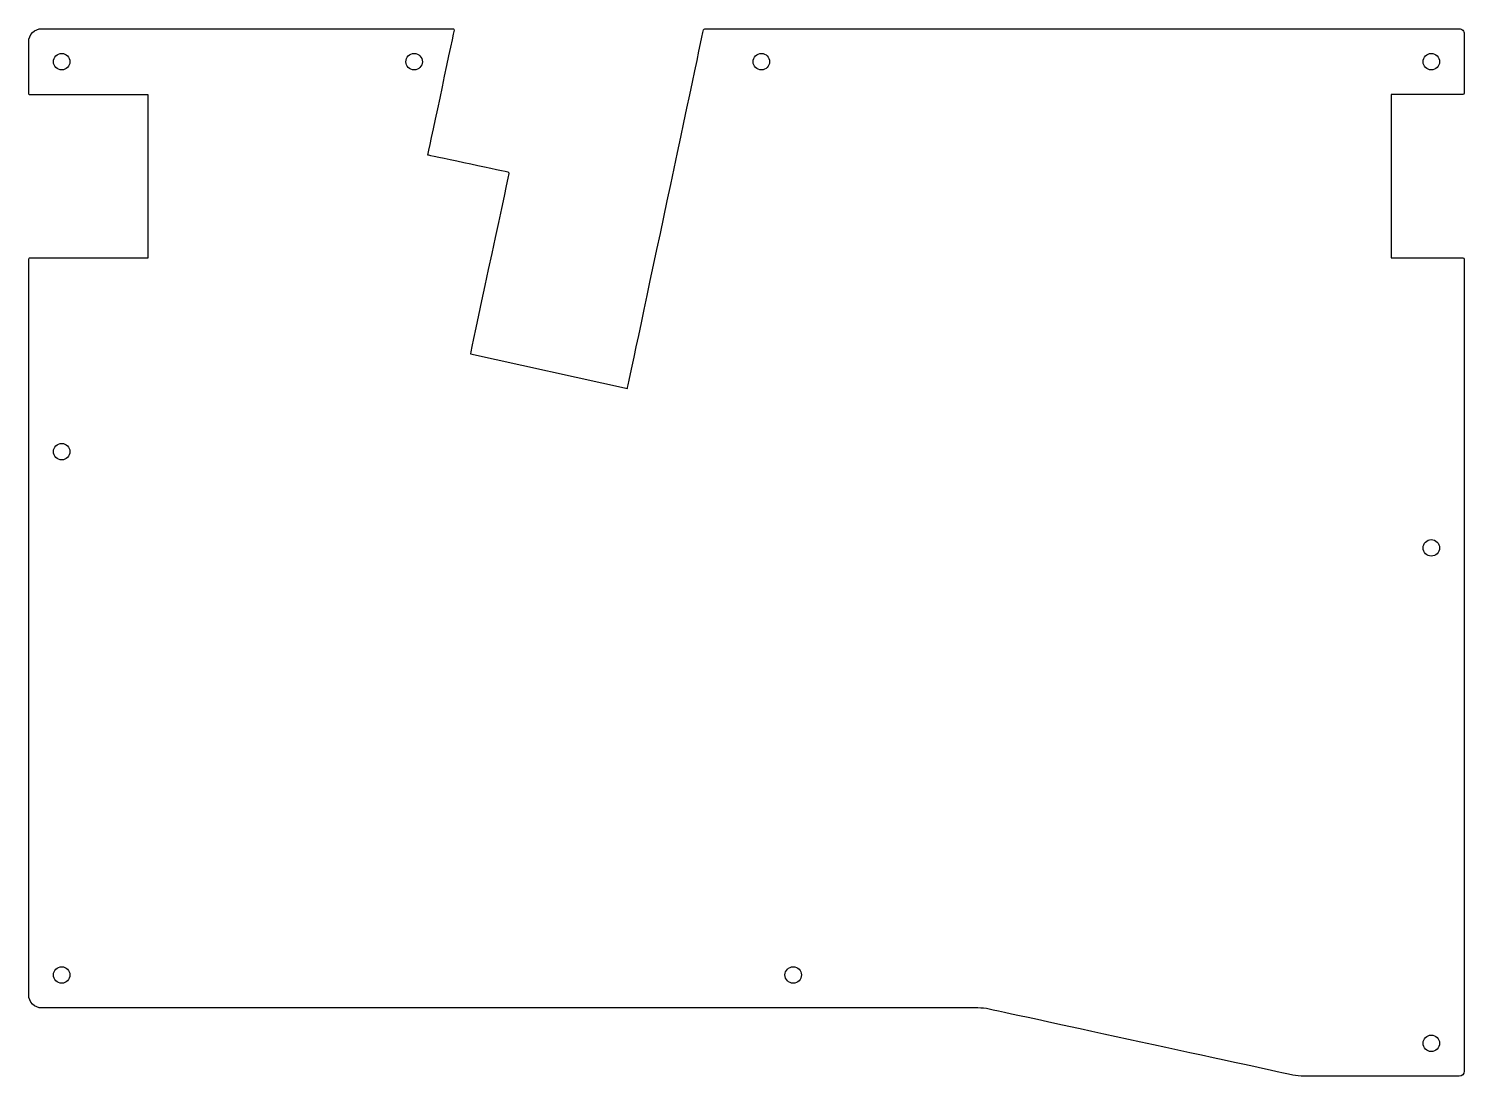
# Model space of a CAD drawing. Extents: x 5 to 180, y 71 to 198.
import ezdxf

# ---------------------------------------------------------------- set-up
doc = ezdxf.new("R2010")
doc.units = 0
doc.layers.get('0').update_dxf_attribs({"linetype": 'CONTINUOUS'})

msp = doc.modelspace()

# ---------------------------------------------------------------- linework, layer by layer
at = {"color": 4}
for points in [[(56.883554, 197.5485)], [(9.465225, 192.54851)], [(52.201826, 192.54851)], [(94.308507, 192.54851)], [(175.5394, 192.54851)], [(9.465225, 145.277671)], [(175.5394, 133.607048)], [(9.465225, 81.83118)], [(98.16846, 81.83118)], [(175.5394, 73.54824)]]:
    msp.add_lwpolyline(points, close=True, dxfattribs=at)
for points in [[(19.933073, 169.76725), (19.933073, 189.514565), (5.623475, 189.514565)], [(170.6753, 189.572307), (170.6753, 169.76725), (179.378187, 169.76725)], [(59.023081, 158.150899), (78.064191, 153.934245)]]:
    msp.add_lwpolyline(points, dxfattribs=at)
for points in [[(5.463455, 195.948469), (5.463455, 196.832135), (6.17982, 197.5485), (7.063401, 197.5485)], [(7.063401, 197.5485), (15.420848, 197.5485), (53.794999, 197.5485), (56.883554, 197.5485)], [(57.040018, 197.355206), (56.664013, 195.586096), (53.83276, 182.267521), (53.83276, 182.267521)], [(56.883554, 197.5485), (56.931814, 197.5485), (56.977534, 197.526741), (57.007929, 197.489149)], [(57.007929, 197.489149), (57.03824, 197.451641), (57.050093, 197.40245), (57.040018, 197.355206)], [(78.064191, 153.934245), (78.064191, 153.934245), (86.745233, 194.847379), (87.291333, 197.421669)], [(87.291333, 197.421669), (87.30742, 197.495668), (87.372613, 197.5485), (87.447967, 197.5485)], [(87.447967, 197.5485), (91.103873, 197.5485), (170.925913, 197.5485), (178.898127, 197.5485)], [(178.898127, 197.5485), (179.06746, 197.5485), (179.23002, 197.481105), (179.350247, 197.361048)], [(179.350247, 197.361048), (179.470473, 197.240991), (179.538207, 197.078261), (179.538207, 196.908505)], [(179.538207, 196.908505), (179.538207, 195.207975), (179.538207, 190.644526), (179.538207, 189.732327)], [(5.463455, 189.674585), (5.463455, 190.451825), (5.463455, 193.880401), (5.463455, 195.948469)], [(8.463449, 193.548677), (8.463449, 194.100535), (8.911929, 194.548506), (9.465225, 194.548506)], [(9.465225, 192.54851), (8.911929, 192.54851), (8.463449, 192.995804), (8.463449, 193.548677)], [(9.465225, 194.548506), (10.014966, 194.548506), (10.463445, 194.100535), (10.463445, 193.548677)], [(10.463445, 193.548677), (10.463445, 192.995804), (10.014966, 192.54851), (9.465225, 192.54851)], [(51.20005, 193.548677), (51.20005, 194.100535), (51.648529, 194.548506), (52.201826, 194.548506)], [(52.201826, 192.54851), (51.648529, 192.54851), (51.20005, 192.995804), (51.20005, 193.548677)], [(52.201826, 194.548506), (52.751567, 194.548506), (53.200046, 194.100535), (53.200046, 193.548677)], [(53.200046, 193.548677), (53.200046, 192.995804), (52.751567, 192.54851), (52.201826, 192.54851)], [(93.306053, 193.548677), (93.306053, 194.100535), (93.754787, 194.548506), (94.308507, 194.548506)], [(94.308507, 192.54851), (93.754787, 192.54851), (93.306053, 192.995804), (93.306053, 193.548677)], [(94.308507, 194.548506), (94.857993, 194.548506), (95.30588, 194.100535), (95.30588, 193.548677)], [(95.30588, 193.548677), (95.30588, 192.995804), (94.857993, 192.54851), (94.308507, 192.54851)], [(174.537793, 193.548677), (174.537793, 194.100535), (174.986527, 194.548506), (175.5394, 194.548506)], [(175.5394, 192.54851), (174.986527, 192.54851), (174.537793, 192.995804), (174.537793, 193.548677)], [(175.5394, 194.548506), (176.089733, 194.548506), (176.53762, 194.100535), (176.53762, 193.548677)], [(176.53762, 193.548677), (176.53762, 192.995804), (176.089733, 192.54851), (175.5394, 192.54851)], [(5.510276, 189.561385), (5.480304, 189.591442), (5.463455, 189.632082), (5.463455, 189.674585)], [(5.623475, 189.514565), (5.580973, 189.514565), (5.540333, 189.531413), (5.510276, 189.561385)], [(179.378187, 189.572307), (178.181, 189.572307), (170.6753, 189.572307), (170.6753, 189.572307)], [(179.538207, 189.732327), (179.538207, 189.643935), (179.46624, 189.572307), (179.378187, 189.572307)], [(53.83276, 182.267521), (53.83276, 182.267521), (62.297056, 180.472757), (63.559436, 180.205041)], [(63.682711, 180.015219), (63.262764, 178.044941), (59.023081, 158.150899), (59.023081, 158.150899)], [(63.559436, 180.205041), (63.600923, 180.196236), (63.637245, 180.171259), (63.660359, 180.135699)], [(63.660359, 180.135699), (63.683557, 180.100055), (63.691516, 180.056705), (63.682711, 180.015219)], [(5.463455, 169.60723), (5.463455, 169.649648), (5.480304, 169.690373), (5.510276, 169.720429)], [(5.463455, 80.43164), (5.463455, 92.25534), (5.463455, 165.721538), (5.463455, 169.60723)], [(5.510276, 169.720429), (5.540333, 169.750401), (5.580973, 169.76725), (5.623475, 169.76725)], [(5.623475, 169.76725), (7.202255, 169.76725), (19.933073, 169.76725), (19.933073, 169.76725)], [(179.378187, 169.76725), (179.46624, 169.76725), (179.538207, 169.695622), (179.538207, 169.60723)], [(179.538207, 169.60723), (179.538207, 165.397857), (179.538207, 79.469827), (179.538207, 71.18858)], [(8.463449, 146.277838), (8.463449, 146.829695), (8.911929, 147.277667), (9.465225, 147.277667)], [(9.465225, 145.277671), (8.911929, 145.277671), (8.463449, 145.724965), (8.463449, 146.277838)], [(9.465225, 147.277667), (10.014966, 147.277667), (10.463445, 146.829695), (10.463445, 146.277838)], [(10.463445, 146.277838), (10.463445, 145.724965), (10.014966, 145.277671), (9.465225, 145.277671)], [(174.537793, 134.607215), (174.537793, 135.159073), (174.986527, 135.607044), (175.5394, 135.607044)], [(175.5394, 133.607048), (174.986527, 133.607048), (174.537793, 134.054342), (174.537793, 134.607215)], [(175.5394, 135.607044), (176.089733, 135.607044), (176.53762, 135.159073), (176.53762, 134.607215)], [(176.53762, 134.607215), (176.53762, 134.054342), (176.089733, 133.607048), (175.5394, 133.607048)], [(8.463449, 82.83194), (8.463449, 83.383967), (8.911929, 83.831853), (9.465225, 83.831853)], [(9.465225, 83.831853), (10.014966, 83.831853), (10.463445, 83.383967), (10.463445, 82.83194)], [(97.166853, 82.83194), (97.166853, 83.383967), (97.61474, 83.831853), (98.16846, 83.831853)], [(98.16846, 83.831853), (98.717947, 83.831853), (99.16668, 83.383967), (99.16668, 82.83194)], [(9.465225, 81.83118), (8.911929, 81.83118), (8.463449, 82.279067), (8.463449, 82.83194)], [(10.463445, 82.83194), (10.463445, 82.279067), (10.014966, 81.83118), (9.465225, 81.83118)], [(98.16846, 81.83118), (97.61474, 81.83118), (97.166853, 82.279067), (97.166853, 82.83194)], [(99.16668, 82.83194), (99.16668, 82.279067), (98.717947, 81.83118), (98.16846, 81.83118)], [(5.932085, 79.300493), (5.632027, 79.600213), (5.463455, 80.00746), (5.463455, 80.43164)], [(7.063401, 78.83144), (6.639052, 78.83144), (6.232144, 78.999927), (5.932085, 79.300493)], [(120.565333, 78.83144), (111.72698, 78.83144), (20.322117, 78.83144), (7.063401, 78.83144)], [(121.923387, 78.685813), (121.477193, 78.782333), (121.021687, 78.83144), (120.565333, 78.83144)], [(158.735607, 70.694127), (154.075553, 71.705893), (126.58344, 77.674047), (121.923387, 78.685813)], [(174.537793, 74.549), (174.537793, 75.10018), (174.986527, 75.548913), (175.5394, 75.548913)], [(175.5394, 75.548913), (176.089733, 75.548913), (176.53762, 75.10018), (176.53762, 74.549)], [(175.5394, 73.54824), (174.986527, 73.54824), (174.537793, 73.996127), (174.537793, 74.549)], [(176.53762, 74.549), (176.53762, 73.996127), (176.089733, 73.54824), (175.5394, 73.54824)], [(160.09366, 70.5485), (159.637307, 70.5485), (159.1818, 70.597607), (158.735607, 70.694127)], [(178.898127, 70.5485), (175.89246, 70.5485), (163.19754, 70.5485), (160.09366, 70.5485)], [(179.538207, 71.18858), (179.538207, 70.834673), (179.251187, 70.5485), (178.898127, 70.5485)]]:
    msp.add_open_spline(points, degree=3, dxfattribs=at)

doc.saveas('drawing.dxf')
